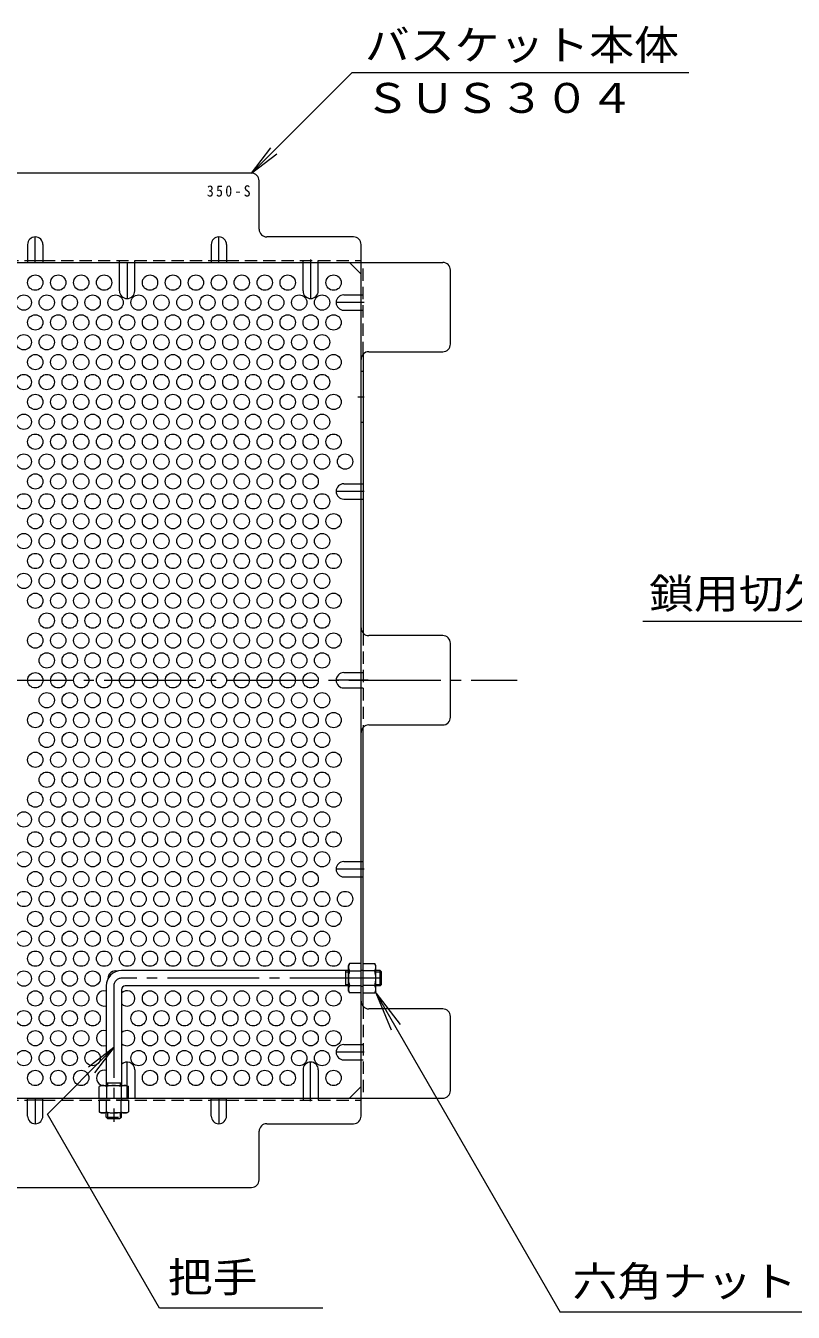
# Model space of a CAD drawing. Units: millimetres at full size, sheet at 1:4; details may follow other scales. Extents: x -838 to 1044, y -781 to 732.
# Drawn here: x 467 to 768, y 145 to 650 of the extents above; entities that cross this region are included whole.
import ezdxf
from ezdxf.enums import TextEntityAlignment as Align

# ---------------------------------------------------------------- set-up
doc = ezdxf.new("R2010")
doc.units = ezdxf.units.MM
doc.header["$LTSCALE"] = 4
for name, pattern in [('CHAIN1', [8, 5, -1, 1, -1]), ('CHAIN2', [12, 9, -1, 1, -1]), ('DASHED1', [1.8, 1.2, -0.6])]:
    doc.linetypes.add(name, pattern=pattern)
for name, color, linetype, lineweight in [('A-1_躯体', 3, 'Continuous', 9), ('A-5_文字', 7, 'Continuous', 9), ('A-6_寸法', 2, 'Continuous', 9), ('A-7_ハッチ', 2, 'Continuous', 9), ('A-8_記号', 2, 'Continuous', 9), ('A-9_ｸｳﾁｮｳｷ', 6, 'Continuous', 9)]:
    doc.layers.add(name, color=color, linetype=linetype, lineweight=lineweight)
doc.styles.add('ＭＳ ゴシック', font='')
doc.styles.get('ＭＳ ゴシック').set_extended_font_data('MS Gothic')

msp = doc.modelspace()

# ---------------------------------------------------------------- linework, layer by layer
at = {"layer": 'A-1_躯体'}
for p, q in [((593.393, 279.359), (504.393, 279.359)), ((592.393, 273.359), (592.393, 279.359)), ((592.393, 278.859), (593.393, 278.859)), ((605.893, 279.359), (604.193, 279.359)), ((604.193, 278.859), (606.393, 278.859)), ((605.893, 273.359), (605.893, 279.359)), ((605.893, 279.359), (606.393, 278.859)), ((606.393, 273.859), (606.393, 278.859)), ((498.393, 273.359), (498.393, 234.359)), ((593.393, 273.359), (505.893, 273.359)), ((592.393, 273.859), (593.393, 273.859)), ((604.193, 273.859), (606.393, 273.859)), ((605.893, 273.359), (604.193, 273.359)), ((605.893, 273.359), (606.393, 273.859)), ((504.393, 271.859), (504.393, 234.359)), ((498.393, 235.359), (504.393, 235.359)), ((498.893, 235.359), (498.893, 234.359)), ((503.893, 235.359), (503.893, 234.359))]:
    msp.add_line(p, q, dxfattribs=at)
at = {"layer": 'A-1_躯体', "linetype": 'CHAIN2'}
for p, q in [((501.393, 273.359), (501.393, 220.126)), ((606.393, 276.359), (504.393, 276.359))]:
    msp.add_line(p, q, dxfattribs=at)
at = {"layer": 'A-1_躯体', "linetype": 'DASHED1'}
for p, q in [((498.393, 221.859), (498.393, 223.559)), ((498.893, 223.559), (498.893, 221.359)), ((503.893, 223.559), (503.893, 221.359)), ((504.393, 221.859), (504.393, 223.559)), ((498.393, 221.859), (504.393, 221.859)), ((498.393, 221.859), (498.893, 221.359)), ((498.893, 221.359), (503.893, 221.359)), ((504.393, 221.859), (503.893, 221.359))]:
    msp.add_line(p, q, dxfattribs=at)
at = {"layer": 'A-1_躯体'}
for centre, radius in [((504.393, 273.359), 6), ((505.893, 271.859), 1.5)]:
    msp.add_arc(centre, radius, 90, 180, dxfattribs=at)
at = {"layer": 'A-1_躯体', "linetype": 'CHAIN2'}
msp.add_arc((504.393, 273.359), 3, 90, 180, dxfattribs=at)
at = {"layer": 'A-5_文字'}
for p, q in [((594.733, 631.306), (555.392, 591.966)), ((726.939, 631.306), (594.733, 631.306)), ((555.392, 591.966), (563.002, 601.883)), ((555.392, 591.966), (565.309, 599.575)), ((802.104, 416.265), (708.871, 416.265)), ((604.16, 270.609), (676.431, 145.429)), ((604.16, 270.609), (610.139, 256.172)), ((604.16, 270.609), (613.672, 258.212)), ((501.393, 249.174), (491.476, 241.565)), ((583.348, 147.044), (519.302, 147.044)), ((771.381, 145.429), (676.431, 145.429))]:
    msp.add_line(p, q, dxfattribs=at)
msp.add_lwpolyline([(519.302, 147.044), (475.365, 223.146), (501.393, 249.174), (493.784, 239.257)], dxfattribs=at)
at = {"layer": 'A-6_寸法'}
for centre in [(470.593, 549.047), (479.593, 549.047), (488.593, 549.047), (497.593, 549.047), (515.593, 549.047), (524.593, 549.047), (533.593, 549.047), (542.593, 549.047), (551.593, 549.047), (560.593, 549.047), (569.593, 549.047), (587.593, 549.047), (466.093, 541.252), (475.093, 541.252), (484.093, 541.252), (493.093, 541.252), (502.093, 541.252), (511.093, 541.252), (520.093, 541.252), (529.093, 541.252), (538.093, 541.252), (547.093, 541.252), (556.093, 541.252), (565.093, 541.252), (574.093, 541.252), (583.093, 541.252), (470.593, 533.458), (479.593, 533.458), (488.593, 533.458), (497.593, 533.458), (506.593, 533.458), (515.593, 533.458), (524.593, 533.458), (533.593, 533.458), (542.593, 533.458), (551.593, 533.458), (560.593, 533.458), (569.593, 533.458), (578.593, 533.458), (587.593, 533.458), (466.093, 525.664), (475.093, 525.664), (484.093, 525.664), (493.093, 525.664), (502.093, 525.664), (511.093, 525.664), (520.093, 525.664), (529.093, 525.664), (538.093, 525.664), (547.093, 525.664), (556.093, 525.664), (565.093, 525.664), (574.093, 525.664), (583.093, 525.664), (470.593, 517.87), (479.593, 517.87), (488.593, 517.87), (497.593, 517.87), (506.593, 517.87), (515.593, 517.87), (524.593, 517.87), (533.593, 517.87), (542.593, 517.87), (551.593, 517.87), (560.593, 517.87), (569.593, 517.87), (578.593, 517.87), (587.593, 517.87), (466.093, 510.076), (475.093, 510.076), (484.093, 510.076), (493.093, 510.076), (502.093, 510.076), (511.093, 510.076), (520.093, 510.076), (529.093, 510.076), (538.093, 510.076), (547.093, 510.076), (556.093, 510.076), (565.093, 510.076), (574.093, 510.076), (583.093, 510.076), (470.593, 502.281), (479.593, 502.281), (488.593, 502.281), (497.593, 502.281), (506.593, 502.281), (515.593, 502.281), (524.593, 502.281), (533.593, 502.281), (542.593, 502.281), (551.593, 502.281), (560.593, 502.281), (569.593, 502.281), (578.593, 502.281), (587.593, 502.281), (466.093, 494.487), (475.093, 494.487), (484.093, 494.487), (493.093, 494.487), (502.093, 494.487), (511.093, 494.487), (520.093, 494.487), (529.093, 494.487), (538.093, 494.487), (547.093, 494.487), (556.093, 494.487), (565.093, 494.487), (574.093, 494.487), (583.093, 494.487), (470.593, 486.693), (479.593, 486.693), (488.593, 486.693), (497.593, 486.693), (506.593, 486.693), (515.593, 486.693), (524.593, 486.693), (533.593, 486.693), (542.593, 486.693), (551.593, 486.693), (560.593, 486.693), (569.593, 486.693), (578.593, 486.693), (587.593, 486.693), (466.093, 478.899), (475.093, 478.899), (484.093, 478.899), (493.093, 478.899), (502.093, 478.899), (511.093, 478.899), (520.093, 478.899), (529.093, 478.899), (538.093, 478.899), (547.093, 478.899), (556.093, 478.899), (565.093, 478.899), (574.093, 478.899), (583.093, 478.899), (592.093, 478.899), (470.593, 471.104), (479.593, 471.104), (488.593, 471.104), (497.593, 471.104), (506.593, 471.104), (515.593, 471.104), (524.593, 471.104), (533.593, 471.104), (542.593, 471.104), (551.593, 471.104), (560.593, 471.104), (569.593, 471.104), (578.593, 471.104), (466.093, 463.31), (475.093, 463.31), (484.093, 463.31), (493.093, 463.31), (502.093, 463.31), (511.093, 463.31), (520.093, 463.31), (529.093, 463.31), (538.093, 463.31), (547.093, 463.31), (556.093, 463.31), (565.093, 463.31), (574.093, 463.31), (583.093, 463.31), (470.593, 455.516), (479.593, 455.516), (488.593, 455.516), (497.593, 455.516), (506.593, 455.516), (515.593, 455.516), (524.593, 455.516), (533.593, 455.516), (542.593, 455.516), (551.593, 455.516), (560.593, 455.516), (569.593, 455.516), (578.593, 455.516), (587.593, 455.516), (466.093, 447.722), (475.093, 447.722), (484.093, 447.722), (493.093, 447.722), (502.093, 447.722), (511.093, 447.722), (520.093, 447.722), (529.093, 447.722), (538.093, 447.722), (547.093, 447.722), (556.093, 447.722), (565.093, 447.722), (574.093, 447.722), (583.093, 447.722), (470.593, 439.928), (479.593, 439.928), (488.593, 439.928), (497.593, 439.928), (506.593, 439.928), (515.593, 439.928), (524.593, 439.928), (533.593, 439.928), (542.593, 439.928), (551.593, 439.928), (560.593, 439.928), (569.593, 439.928), (578.593, 439.928), (587.593, 439.928), (466.093, 432.133), (475.093, 432.133), (484.093, 432.133), (493.093, 432.133), (502.093, 432.133), (511.093, 432.133), (520.093, 432.133), (529.093, 432.133), (538.093, 432.133), (547.093, 432.133), (556.093, 432.133), (565.093, 432.133), (574.093, 432.133), (583.093, 432.133), (470.593, 424.339), (479.593, 424.339), (488.593, 424.339), (497.593, 424.339), (506.593, 424.339), (515.593, 424.339), (524.593, 424.339), (533.593, 424.339), (542.593, 424.339), (551.593, 424.339), (560.593, 424.339), (569.593, 424.339), (578.593, 424.339), (587.593, 424.339), (475.093, 416.545), (484.093, 416.545), (493.093, 416.545), (502.093, 416.545), (511.093, 416.545), (520.093, 416.545), (529.093, 416.545), (538.093, 416.545), (547.093, 416.545), (556.093, 416.545), (565.093, 416.545), (574.093, 416.545), (583.093, 416.545), (470.593, 408.751), (479.593, 408.751), (488.593, 408.751), (497.593, 408.751), (506.593, 408.751), (515.593, 408.751), (524.593, 408.751), (533.593, 408.751), (542.593, 408.751), (551.593, 408.751), (560.593, 408.751), (569.593, 408.751), (578.593, 408.751), (587.593, 408.751), (475.093, 400.956), (484.093, 400.956), (493.093, 400.956), (502.093, 400.956), (511.093, 400.956), (520.093, 400.956), (529.093, 400.956), (538.093, 400.956), (547.093, 400.956), (556.093, 400.956), (565.093, 400.956), (574.093, 400.956), (583.093, 400.956), (470.593, 393.162), (479.593, 393.162), (488.593, 393.162), (497.593, 393.162), (506.593, 393.162), (515.593, 393.162), (524.593, 393.162), (533.593, 393.162), (542.593, 393.162), (551.593, 393.162), (560.593, 393.162), (569.593, 393.162), (578.593, 393.162), (475.093, 385.368), (484.093, 385.368), (493.093, 385.368), (502.093, 385.368), (511.093, 385.368), (520.093, 385.368), (529.093, 385.368), (538.093, 385.368), (547.093, 385.368), (556.093, 385.368), (565.093, 385.368), (574.093, 385.368), (583.093, 385.368), (470.593, 377.574), (479.593, 377.574), (488.593, 377.574), (497.593, 377.574), (506.593, 377.574), (515.593, 377.574), (524.593, 377.574), (533.593, 377.574), (542.593, 377.574), (551.593, 377.574), (560.593, 377.574), (569.593, 377.574), (578.593, 377.574), (587.593, 377.574), (475.093, 369.779), (484.093, 369.779), (493.093, 369.779), (502.093, 369.779), (511.093, 369.779), (520.093, 369.779), (529.093, 369.779), (538.093, 369.779), (547.093, 369.779), (556.093, 369.779), (565.093, 369.779), (574.093, 369.779), (583.093, 369.779), (470.593, 361.985), (479.593, 361.985), (488.593, 361.985), (497.593, 361.985), (506.593, 361.985), (515.593, 361.985), (524.593, 361.985), (533.593, 361.985), (542.593, 361.985), (551.593, 361.985), (560.593, 361.985), (569.593, 361.985), (578.593, 361.985), (587.593, 361.985), (475.093, 354.191), (484.093, 354.191), (493.093, 354.191), (502.093, 354.191), (511.093, 354.191), (520.093, 354.191), (529.093, 354.191), (538.093, 354.191), (547.093, 354.191), (556.093, 354.191), (565.093, 354.191), (574.093, 354.191), (583.093, 354.191), (470.593, 346.397), (479.593, 346.397), (488.593, 346.397), (497.593, 346.397), (506.593, 346.397), (515.593, 346.397), (524.593, 346.397), (533.593, 346.397), (542.593, 346.397), (551.593, 346.397), (560.593, 346.397), (569.593, 346.397), (578.593, 346.397), (587.593, 346.397), (466.093, 338.603), (475.093, 338.603), (484.093, 338.603), (493.093, 338.603), (502.093, 338.603), (511.093, 338.603), (520.093, 338.603), (529.093, 338.603), (538.093, 338.603), (547.093, 338.603), (556.093, 338.603), (565.093, 338.603), (574.093, 338.603), (583.093, 338.603), (470.593, 330.808), (479.593, 330.808), (488.593, 330.808), (497.593, 330.808), (506.593, 330.808), (515.593, 330.808), (524.593, 330.808), (533.593, 330.808), (542.593, 330.808), (551.593, 330.808), (560.593, 330.808), (569.593, 330.808), (578.593, 330.808), (587.593, 330.808), (466.093, 323.014), (475.093, 323.014), (484.093, 323.014), (493.093, 323.014), (502.093, 323.014), (511.093, 323.014), (520.093, 323.014), (529.093, 323.014), (538.093, 323.014), (547.093, 323.014), (556.093, 323.014), (565.093, 323.014), (574.093, 323.014), (583.093, 323.014), (470.593, 315.22), (479.593, 315.22), (488.593, 315.22), (497.593, 315.22), (506.593, 315.22), (515.593, 315.22), (524.593, 315.22), (533.593, 315.22), (542.593, 315.22), (551.593, 315.22), (560.593, 315.22), (569.593, 315.22), (578.593, 315.22), (466.093, 307.426), (475.093, 307.426), (484.093, 307.426), (493.093, 307.426), (502.093, 307.426), (511.093, 307.426), (520.093, 307.426), (529.093, 307.426), (538.093, 307.426), (547.093, 307.426), (556.093, 307.426), (565.093, 307.426), (574.093, 307.426), (583.093, 307.426), (592.093, 307.426), (470.593, 299.631), (479.593, 299.631), (488.593, 299.631), (497.593, 299.631), (506.593, 299.631), (515.593, 299.631), (524.593, 299.631), (533.593, 299.631), (542.593, 299.631), (551.593, 299.631), (560.593, 299.631), (569.593, 299.631), (578.593, 299.631), (587.593, 299.631), (466.093, 291.837), (475.093, 291.837), (484.093, 291.837), (493.093, 291.837), (502.093, 291.837), (511.093, 291.837), (520.093, 291.837), (529.093, 291.837), (538.093, 291.837), (547.093, 291.837), (556.093, 291.837), (565.093, 291.837), (574.093, 291.837), (583.093, 291.837), (470.593, 284.043), (479.593, 284.043), (488.593, 284.043), (497.593, 284.043), (506.593, 284.043), (515.593, 284.043), (524.593, 284.043), (533.593, 284.043), (542.593, 284.043), (551.593, 284.043), (560.593, 284.043), (569.593, 284.043), (578.593, 284.043), (587.593, 284.043), (466.093, 276.249), (475.093, 276.249), (484.093, 276.249), (493.093, 276.249), (470.593, 268.454), (479.593, 268.454), (488.593, 268.454), (515.593, 268.454), (524.593, 268.454), (533.593, 268.454), (542.593, 268.454), (551.593, 268.454), (560.593, 268.454), (569.593, 268.454), (578.593, 268.454), (587.593, 268.454), (466.093, 260.66), (475.093, 260.66), (484.093, 260.66), (493.093, 260.66), (511.093, 260.66), (520.093, 260.66), (529.093, 260.66), (538.093, 260.66), (547.093, 260.66), (556.093, 260.66), (565.093, 260.66), (574.093, 260.66), (583.093, 260.66), (470.593, 252.866), (479.593, 252.866), (488.593, 252.866), (515.593, 252.866), (524.593, 252.866), (533.593, 252.866), (542.593, 252.866), (551.593, 252.866), (560.593, 252.866), (569.593, 252.866), (578.593, 252.866), (587.593, 252.866), (466.093, 245.072), (475.093, 245.072), (484.093, 245.072), (493.093, 245.072), (511.093, 245.072), (520.093, 245.072), (529.093, 245.072), (538.093, 245.072), (547.093, 245.072), (556.093, 245.072), (565.093, 245.072), (574.093, 245.072), (583.093, 245.072), (470.593, 237.278), (479.593, 237.278), (488.593, 237.278), (515.593, 237.278), (524.593, 237.278), (533.593, 237.278), (542.593, 237.278), (551.593, 237.278), (560.593, 237.278), (569.593, 237.278), (587.593, 237.278)]:
    msp.add_circle(centre, 3, dxfattribs=at)
for centre, start, end in [((502.093, 276.249), 75.58004, 181.44762), ((497.593, 268.454), 74.53399, 285.46601), ((506.593, 268.454), 222.83343, 137.16657), ((497.593, 252.866), 74.53399, 285.46601), ((506.593, 252.866), 222.83343, 137.16657), ((497.593, 237.278), 74.53399, 256.64902)]:
    msp.add_arc(centre, 3, start, end, dxfattribs=at)
at = {"layer": 'A-7_ハッチ'}
for p, q in [((555.392, 591.966), (313.794, 591.966)), ((558.392, 569.966), (558.392, 588.966)), ((595.393, 566.966), (561.392, 566.966)), ((598.393, 222.359), (598.393, 563.966)), ((238.79, 556.966), (630.397, 556.966)), ((467.593, 557.766), (473.593, 557.766)), ((539.593, 557.766), (545.593, 557.766)), ((598.393, 552.353), (593.781, 556.966)), ((633.397, 524.965), (633.397, 553.966)), ((599.193, 521.009), (599.193, 411.623)), ((601.393, 521.965), (630.397, 521.965)), ((630.397, 410.663), (601.393, 410.663)), ((633.397, 378.662), (633.397, 407.663)), ((599.193, 265.32), (599.193, 374.701)), ((601.393, 375.662), (630.397, 375.662)), ((630.397, 264.36), (601.393, 264.36)), ((633.397, 232.359), (633.397, 261.36)), ((593.781, 229.359), (598.393, 233.971)), ((238.79, 229.359), (630.397, 229.359)), ((473.593, 228.559), (467.593, 228.559)), ((545.593, 228.559), (539.593, 228.559)), ((561.392, 219.359), (595.393, 219.359)), ((558.392, 197.359), (558.392, 216.359)), ((313.794, 194.359), (555.392, 194.359))]:
    msp.add_line(p, q, dxfattribs=at)
at = {"layer": 'A-7_ハッチ', "linetype": 'DASHED1'}
for p, q in [((401.593, 557.766), (467.593, 557.766)), ((473.593, 557.766), (539.593, 557.766)), ((503.593, 556.966), (503.593, 557.766)), ((509.593, 556.966), (509.593, 557.766)), ((545.593, 557.766), (598.393, 557.766)), ((575.593, 556.966), (575.593, 557.766)), ((581.593, 556.966), (581.593, 557.766)), ((599.193, 521.009), (599.193, 556.966)), ((598.393, 544.252), (599.193, 544.252)), ((598.393, 538.252), (599.193, 538.252)), ((598.393, 470.207), (599.193, 470.207)), ((598.393, 464.207), (599.193, 464.207)), ((599.193, 411.623), (599.193, 374.701)), ((598.393, 396.162), (599.193, 396.162)), ((598.393, 390.162), (599.193, 390.162)), ((598.393, 322.117), (599.193, 322.117)), ((598.393, 316.117), (599.193, 316.117)), ((599.193, 279.359), (598.393, 279.359)), ((599.193, 273.159), (598.393, 273.159)), ((599.193, 265.32), (599.193, 229.354)), ((598.393, 250.352), (599.193, 250.352)), ((598.393, 244.352), (599.193, 244.352)), ((401.593, 228.559), (467.593, 228.559)), ((473.593, 228.559), (539.593, 228.559)), ((504.393, 229.359), (504.393, 228.559)), ((545.593, 228.559), (598.393, 228.559)), ((575.593, 229.359), (575.593, 228.559)), ((581.593, 229.359), (581.593, 228.559))]:
    msp.add_line(p, q, dxfattribs=at)
at = {"layer": 'A-7_ハッチ', "linetype": 'CHAIN2'}
msp.add_line((209.593, 393.162), (659.593, 393.162), dxfattribs=at)
at = {"layer": 'A-7_ハッチ'}
for centre, start, end in [((555.392, 588.966), 0, 90), ((561.392, 569.966), 180, 270), ((595.393, 563.966), 0, 90), ((630.397, 553.966), 0, 90), ((630.397, 524.965), 270, 0), ((601.393, 518.965), 90, 180), ((601.393, 413.663), 180, 270), ((630.397, 407.663), 0, 90), ((630.397, 378.662), 270, 0), ((601.393, 372.662), 90, 180), ((601.393, 267.36), 180, 270), ((630.397, 261.36), 0, 90), ((630.397, 232.359), 270, 0), ((595.393, 222.359), 270, 0), ((561.392, 216.359), 90, 180), ((555.392, 197.359), 270, 0)]:
    msp.add_arc(centre, 3, start, end, dxfattribs=at)
at = {"layer": 'A-8_記号', "linetype": 'CHAIN1'}
for p, q in [((470.593, 556.966), (470.593, 566.966)), ((542.593, 556.966), (542.593, 566.966)), ((506.593, 556.966), (506.593, 542.816)), ((578.593, 558.166), (578.593, 542.816)), ((599.593, 541.252), (588.593, 541.252)), ((597.047, 504.23), (599.593, 504.23)), ((599.593, 467.207), (588.593, 467.207)), ((601.101, 393.162), (588.593, 393.162)), ((599.593, 319.117), (588.593, 319.117)), ((599.593, 247.352), (588.593, 247.352)), ((506.593, 229.359), (506.593, 243.509)), ((578.593, 228.159), (578.593, 243.509)), ((470.593, 229.359), (470.593, 219.359)), ((542.593, 229.359), (542.593, 219.359))]:
    msp.add_line(p, q, dxfattribs=at)
at = {"layer": 'A-8_記号'}
for p, q in [((467.593, 563.966), (467.593, 556.966)), ((473.593, 563.966), (473.593, 556.966)), ((539.593, 563.966), (539.593, 556.966)), ((545.593, 563.966), (545.593, 556.966)), ((503.593, 545.816), (503.593, 556.966)), ((509.593, 545.816), (509.593, 556.966)), ((575.593, 545.816), (575.593, 556.966)), ((581.593, 545.816), (581.593, 556.966)), ((591.593, 544.252), (598.393, 544.252)), ((591.593, 538.252), (598.393, 538.252)), ((599.193, 514.23), (598.393, 514.23)), ((599.193, 494.23), (598.393, 494.23)), ((591.593, 470.207), (598.393, 470.207)), ((591.593, 464.207), (598.393, 464.207)), ((591.593, 396.162), (598.393, 396.162)), ((591.593, 390.162), (598.393, 390.162)), ((591.593, 322.117), (598.393, 322.117)), ((591.593, 316.117), (598.393, 316.117)), ((591.593, 250.352), (598.393, 250.352)), ((591.593, 244.352), (598.393, 244.352)), ((509.593, 240.509), (509.593, 229.359)), ((575.593, 240.509), (575.593, 229.359)), ((581.593, 240.509), (581.593, 229.359)), ((467.593, 222.359), (467.593, 229.359)), ((473.593, 222.359), (473.593, 229.359)), ((539.593, 222.359), (539.593, 229.359)), ((545.593, 222.359), (545.593, 229.359))]:
    msp.add_line(p, q, dxfattribs=at)
for centre, start, end in [((470.593, 563.966), 0, 180), ((542.593, 563.966), 0, 180), ((506.593, 545.816), 180, 0), ((578.593, 545.816), 180, 0), ((591.593, 541.252), 90, 270), ((591.593, 467.207), 90, 270), ((591.593, 393.162), 90, 270), ((591.593, 319.117), 90, 270), ((591.593, 247.352), 90, 270), ((506.593, 240.509), 0, 137.16657), ((578.593, 240.509), 0, 180), ((470.593, 222.359), 180, 0), ((542.593, 222.359), 180, 0)]:
    msp.add_arc(centre, 3, start, end, dxfattribs=at)
at = {"layer": 'A-9_ｸｳﾁｮｳｷ', "color": 2}
for p, q in [((593.393, 281.359), (593.826, 282.109)), ((593.393, 271.359), (593.393, 281.359)), ((598.393, 282.109), (593.826, 282.109)), ((593.826, 279.222), (598.393, 279.222)), ((598.393, 270.609), (598.393, 282.109)), ((599.193, 270.609), (599.193, 282.109)), ((599.193, 282.109), (603.76, 282.109)), ((603.76, 279.222), (599.193, 279.222)), ((604.193, 281.359), (603.76, 282.109)), ((604.193, 271.359), (604.193, 281.359)), ((593.826, 273.495), (598.393, 273.495)), ((603.76, 273.495), (599.193, 273.495)), ((593.393, 271.359), (593.826, 270.609)), ((598.393, 270.609), (593.826, 270.609)), ((599.193, 270.609), (603.76, 270.609)), ((604.193, 271.359), (603.76, 270.609)), ((496.393, 234.359), (495.643, 233.926)), ((495.643, 229.359), (495.643, 233.926)), ((496.393, 234.359), (506.393, 234.359)), ((498.53, 233.926), (498.53, 229.359)), ((504.256, 233.926), (504.256, 229.359)), ((506.393, 234.359), (507.143, 233.926)), ((507.143, 229.359), (507.143, 233.926)), ((495.643, 229.359), (507.143, 229.359))]:
    msp.add_line(p, q, dxfattribs=at)
at = {"layer": 'A-9_ｸｳﾁｮｳｷ', "color": 2, "linetype": 'DASHED1'}
for p, q in [((507.143, 228.559), (495.643, 228.559)), ((495.643, 228.559), (495.643, 223.992)), ((498.53, 223.992), (498.53, 228.559)), ((504.256, 223.992), (504.256, 228.559)), ((507.143, 228.559), (507.143, 223.992)), ((496.393, 223.559), (495.643, 223.992)), ((506.393, 223.559), (496.393, 223.559)), ((506.393, 223.559), (507.143, 223.992))]:
    msp.add_line(p, q, dxfattribs=at)
at = {"layer": 'A-9_ｸｳﾁｮｳｷ', "color": 2}
for centre, radius, start, end in [((596.675, 280.464), 3.29, 149.99998, 176.07924), ((596.128, 280.699), 2.735, 180.2103, 212.68507), ((603.076, 276.359), 9.683, 162.79973, 197.20026), ((600.911, 280.464), 3.29, 3.92076, 30.00002), ((601.458, 280.699), 2.735, 327.31493, 359.7897), ((594.511, 276.359), 9.683, 342.79974, 17.20027), ((596.128, 272.019), 2.735, 147.31491, 179.78969), ((601.458, 272.019), 2.735, 0.21031, 32.68509), ((596.675, 272.253), 3.29, 183.92075, 210), ((600.911, 272.253), 3.29, 330, 356.07925), ((497.288, 231.077), 3.29, 93.92075, 120), ((497.053, 231.624), 2.735, 57.31491, 89.78969), ((501.393, 224.676), 9.683, 72.79973, 107.20026), ((505.733, 231.624), 2.735, 90.2103, 122.68507), ((505.498, 231.077), 3.29, 59.99998, 86.07924)]:
    msp.add_arc(centre, radius, start, end, dxfattribs=at)
at = {"layer": 'A-9_ｸｳﾁｮｳｷ', "color": 2, "linetype": 'DASHED1'}
for centre, radius, start, end in [((497.288, 226.841), 3.29, 239.99998, 266.07924), ((497.053, 226.293), 2.735, 270.2103, 302.68507), ((501.393, 233.241), 9.683, 252.79973, 287.20026), ((505.733, 226.293), 2.735, 237.31491, 269.78969), ((505.498, 226.841), 3.29, 273.92075, 300)]:
    msp.add_arc(centre, radius, start, end, dxfattribs=at)

# ---------------------------------------------------------------- texts
at = {"layer": 'A-5_文字', "color": 2, "style": 'ＭＳ ゴシック', "width": 1.1}
for s, p in [('バスケット本体', (599.858, 632.806)), ('ＳＵＳ３０４', (599.858, 612.066)), ('鎖用切欠き', (711.319, 417.765)), ('把手', (522.552, 149.778)), ('六角ナット', (681.286, 148.163))]:
    msp.add_text(s, height=11.73, dxfattribs=at).set_placement(p, align=Align.BOTTOM_LEFT)
at = {"layer": 'A-5_文字', "color": 6, "insert": (537.892, 582.716), "char_height": 4.399, "attachment_point": 7, "style": 'ＭＳ ゴシック'}
msp.add_mtext('\\T1.34;\\W0.9;350-S', dxfattribs=at)

doc.saveas('drawing.dxf')
